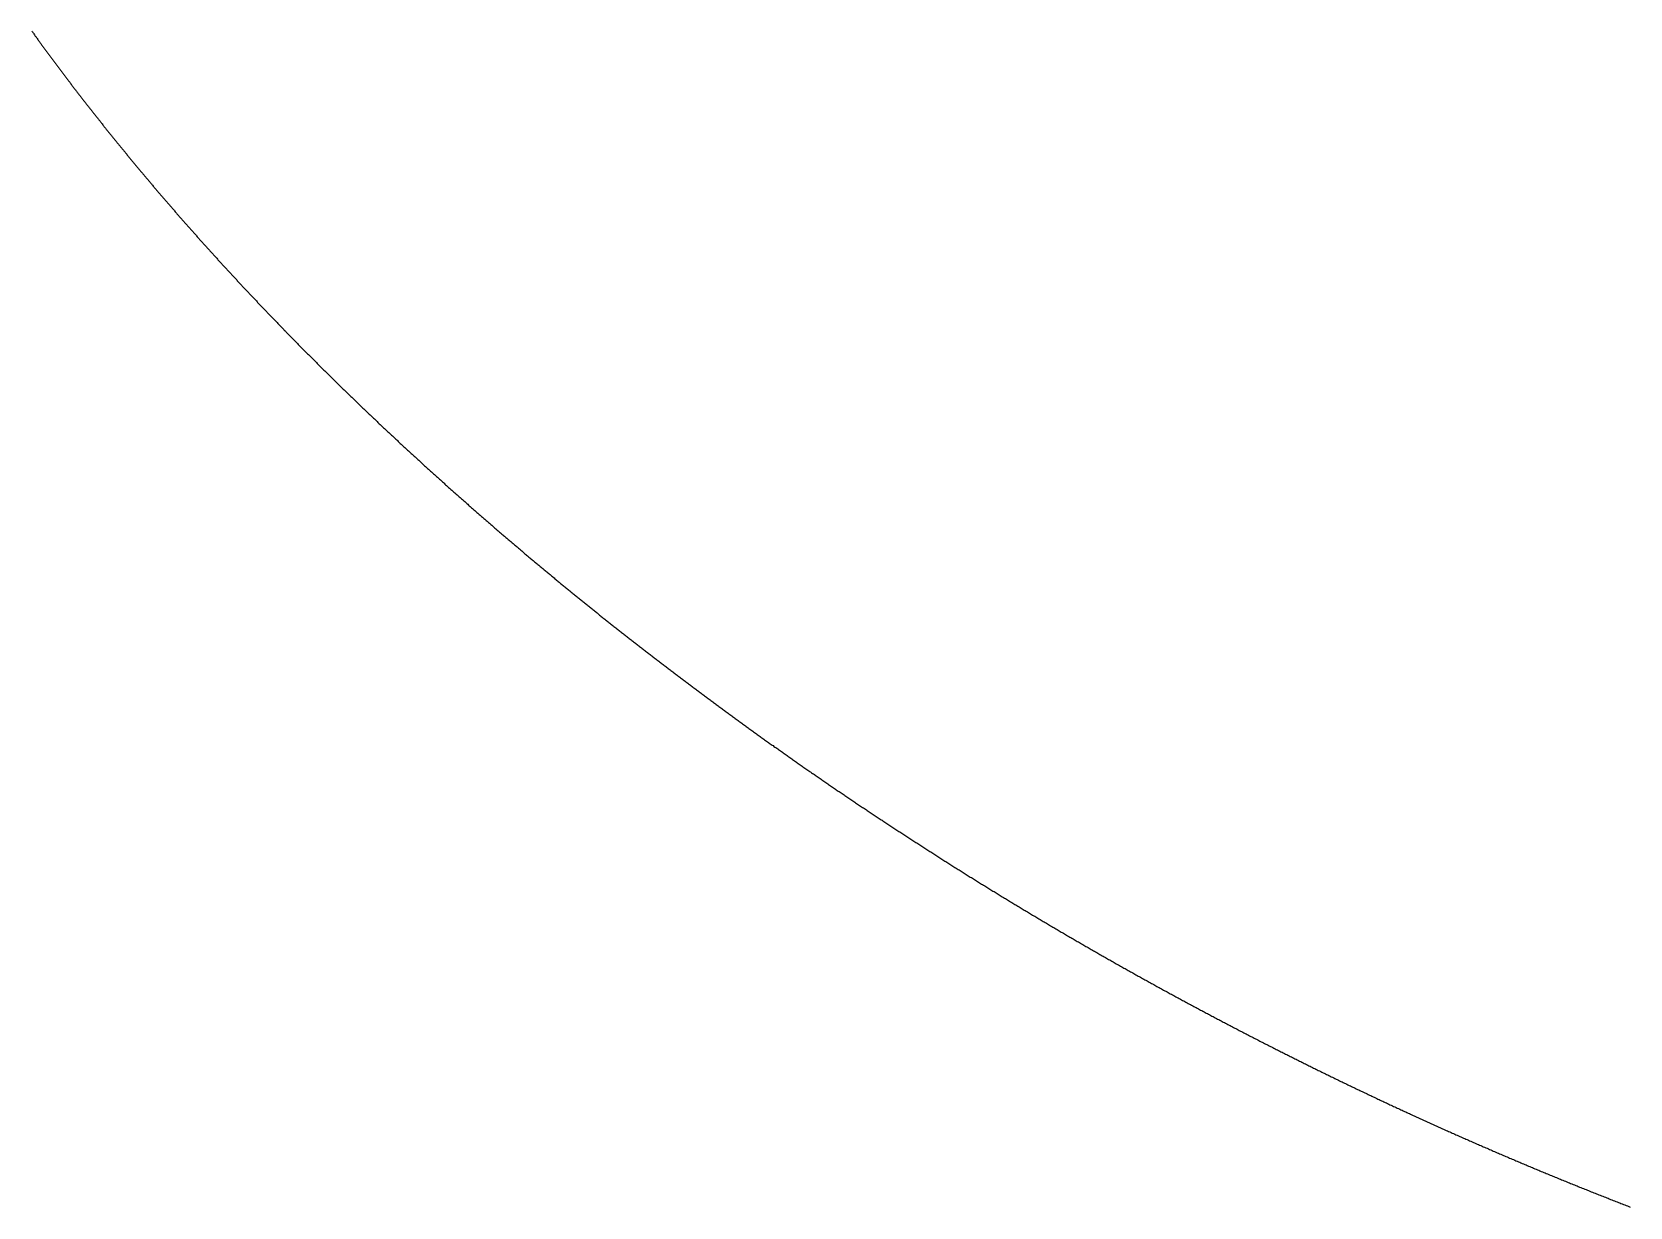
# Model space of a CAD drawing. Header units: millimetres. Extents: x -109 to 113, y -59 to 3.
# Drawn here: x -89.86 to -49.45, y -59.43 to -29.72 of the extents above; entities that cross this region are included whole.
import ezdxf

# ---------------------------------------------------------------- set-up
doc = ezdxf.new("R2010")
doc.units = ezdxf.units.MM

msp = doc.modelspace()

# ---------------------------------------------------------------- linework, layer by layer
at = {"layer": 'OUTPUT_OPEN_PITCH_SECTOR'}
msp.add_lwpolyline([(-89.861, -29.7), (-89.849, -29.717), (-89.837, -29.734), (-89.824, -29.751), (-89.812, -29.768), (-89.8, -29.785), (-89.788, -29.802), (-89.776, -29.819), (-89.763, -29.835), (-89.751, -29.852), (-89.739, -29.869), (-89.727, -29.886), (-89.714, -29.903), (-89.702, -29.92), (-89.69, -29.937), (-89.677, -29.954), (-89.665, -29.971), (-89.653, -29.988), (-89.64, -30.005), (-89.628, -30.022), (-89.616, -30.039), (-89.603, -30.056), (-89.591, -30.073), (-89.578, -30.09), (-89.566, -30.107), (-89.554, -30.124), (-89.541, -30.141), (-89.529, -30.158), (-89.516, -30.175), (-89.504, -30.192), (-89.491, -30.209), (-89.479, -30.226), (-89.466, -30.243), (-89.454, -30.26), (-89.441, -30.276), (-89.429, -30.293), (-89.416, -30.31), (-89.404, -30.327), (-89.391, -30.344), (-89.379, -30.361), (-89.366, -30.378), (-89.354, -30.395), (-89.341, -30.412), (-89.328, -30.429), (-89.316, -30.446), (-89.303, -30.463), (-89.29, -30.48), (-89.278, -30.497), (-89.265, -30.514), (-89.253, -30.531), (-89.24, -30.548), (-89.227, -30.565), (-89.214, -30.582), (-89.202, -30.599), (-89.189, -30.616), (-89.176, -30.633), (-89.164, -30.65), (-89.151, -30.667), (-89.138, -30.684), (-89.125, -30.701), (-89.113, -30.718), (-89.1, -30.735), (-89.087, -30.752), (-89.074, -30.769), (-89.061, -30.786), (-89.049, -30.803), (-89.036, -30.82), (-89.023, -30.837), (-89.01, -30.854), (-88.997, -30.871), (-88.984, -30.888), (-88.972, -30.905), (-88.959, -30.922), (-88.946, -30.939), (-88.933, -30.956), (-88.92, -30.973), (-88.907, -30.99), (-88.894, -31.007), (-88.881, -31.024), (-88.868, -31.041), (-88.855, -31.058), (-88.842, -31.075), (-88.829, -31.092), (-88.816, -31.109), (-88.803, -31.126), (-88.79, -31.143), (-88.777, -31.16), (-88.764, -31.177), (-88.751, -31.194), (-88.738, -31.211), (-88.725, -31.228), (-88.712, -31.245), (-88.699, -31.262), (-88.686, -31.279), (-88.673, -31.296), (-88.66, -31.313), (-88.646, -31.33), (-88.633, -31.347), (-88.62, -31.364), (-88.607, -31.381), (-88.594, -31.398), (-88.581, -31.415), (-88.567, -31.432), (-88.554, -31.449), (-88.541, -31.466), (-88.528, -31.483), (-88.515, -31.5), (-88.501, -31.517), (-88.488, -31.534), (-88.475, -31.551), (-88.462, -31.568), (-88.448, -31.585), (-88.435, -31.602), (-88.422, -31.619), (-88.408, -31.636), (-88.395, -31.653), (-88.382, -31.67), (-88.368, -31.687), (-88.355, -31.704), (-88.342, -31.721), (-88.328, -31.738), (-88.315, -31.755), (-88.302, -31.772), (-88.288, -31.789), (-88.275, -31.806), (-88.261, -31.823), (-88.248, -31.84), (-88.235, -31.857), (-88.221, -31.874), (-88.208, -31.891), (-88.194, -31.908), (-88.181, -31.925), (-88.167, -31.942), (-88.154, -31.959), (-88.14, -31.976), (-88.127, -31.993), (-88.113, -32.01), (-88.1, -32.027), (-88.086, -32.044), (-88.073, -32.061), (-88.059, -32.078), (-88.045, -32.095), (-88.032, -32.112), (-88.018, -32.129), (-88.005, -32.146), (-87.991, -32.163), (-87.977, -32.18), (-87.964, -32.197), (-87.95, -32.214), (-87.936, -32.231), (-87.923, -32.248), (-87.909, -32.265), (-87.895, -32.282), (-87.882, -32.299), (-87.868, -32.316), (-87.854, -32.334), (-87.841, -32.351), (-87.827, -32.368), (-87.813, -32.385), (-87.799, -32.402), (-87.786, -32.419), (-87.772, -32.436), (-87.758, -32.453), (-87.744, -32.47), (-87.73, -32.487), (-87.717, -32.504), (-87.703, -32.521), (-87.689, -32.538), (-87.675, -32.555), (-87.661, -32.572), (-87.647, -32.589), (-87.633, -32.606), (-87.62, -32.623), (-87.606, -32.64), (-87.592, -32.657), (-87.578, -32.674), (-87.564, -32.691), (-87.55, -32.708), (-87.536, -32.725), (-87.522, -32.742), (-87.508, -32.759), (-87.494, -32.776), (-87.48, -32.794), (-87.466, -32.811), (-87.452, -32.828), (-87.438, -32.845), (-87.424, -32.862), (-87.41, -32.879), (-87.396, -32.896), (-87.382, -32.913), (-87.368, -32.93), (-87.354, -32.947), (-87.34, -32.964), (-87.326, -32.981), (-87.311, -32.998), (-87.297, -33.015), (-87.283, -33.032), (-87.269, -33.049), (-87.255, -33.066), (-87.241, -33.083), (-87.227, -33.1), (-87.212, -33.117), (-87.198, -33.135), (-87.184, -33.152), (-87.17, -33.169), (-87.156, -33.186), (-87.141, -33.203), (-87.127, -33.22), (-87.113, -33.237), (-87.099, -33.254), (-87.084, -33.271), (-87.07, -33.288), (-87.056, -33.305), (-87.041, -33.322), (-87.027, -33.339), (-87.013, -33.356), (-86.998, -33.373), (-86.984, -33.39), (-86.97, -33.407), (-86.955, -33.425), (-86.941, -33.442), (-86.927, -33.459), (-86.912, -33.476), (-86.898, -33.493), (-86.883, -33.51), (-86.869, -33.527), (-86.855, -33.544), (-86.84, -33.561), (-86.826, -33.578), (-86.811, -33.595), (-86.797, -33.612), (-86.782, -33.629), (-86.768, -33.646), (-86.753, -33.663), (-86.739, -33.68), (-86.724, -33.698), (-86.71, -33.715), (-86.695, -33.732), (-86.681, -33.749), (-86.666, -33.766), (-86.651, -33.783), (-86.637, -33.8), (-86.622, -33.817), (-86.608, -33.834), (-86.593, -33.851), (-86.578, -33.868), (-86.564, -33.885), (-86.549, -33.902), (-86.534, -33.92), (-86.52, -33.937), (-86.505, -33.954), (-86.49, -33.971), (-86.476, -33.988), (-86.461, -34.005), (-86.446, -34.022), (-86.432, -34.039), (-86.417, -34.056), (-86.402, -34.073), (-86.387, -34.09), (-86.373, -34.107), (-86.358, -34.124), (-86.343, -34.142), (-86.328, -34.159), (-86.313, -34.176), (-86.299, -34.193), (-86.284, -34.21), (-86.269, -34.227), (-86.254, -34.244), (-86.239, -34.261), (-86.224, -34.278), (-86.209, -34.295), (-86.195, -34.312), (-86.18, -34.329), (-86.165, -34.347), (-86.15, -34.364), (-86.135, -34.381), (-86.12, -34.398), (-86.105, -34.415), (-86.09, -34.432), (-86.075, -34.449), (-86.06, -34.466), (-86.045, -34.483), (-86.03, -34.5), (-86.015, -34.517), (-86, -34.535), (-85.985, -34.552), (-85.97, -34.569), (-85.955, -34.586), (-85.94, -34.603), (-85.925, -34.62), (-85.91, -34.637), (-85.895, -34.654), (-85.879, -34.671), (-85.864, -34.688), (-85.849, -34.705), (-85.834, -34.723), (-85.819, -34.74), (-85.804, -34.757), (-85.789, -34.774), (-85.773, -34.791), (-85.758, -34.808), (-85.743, -34.825), (-85.728, -34.842), (-85.713, -34.859), (-85.697, -34.876), (-85.682, -34.894), (-85.667, -34.911), (-85.652, -34.928), (-85.636, -34.945), (-85.621, -34.962), (-85.606, -34.979), (-85.59, -34.996), (-85.575, -35.013), (-85.56, -35.03), (-85.544, -35.047), (-85.529, -35.065), (-85.514, -35.082), (-85.498, -35.099), (-85.483, -35.116), (-85.468, -35.133), (-85.452, -35.15), (-85.437, -35.167), (-85.421, -35.184), (-85.406, -35.201), (-85.391, -35.218), (-85.375, -35.236), (-85.36, -35.253), (-85.344, -35.27), (-85.329, -35.287), (-85.313, -35.304), (-85.298, -35.321), (-85.282, -35.338), (-85.267, -35.355), (-85.251, -35.372), (-85.236, -35.39), (-85.22, -35.407), (-85.204, -35.424), (-85.189, -35.441), (-85.173, -35.458), (-85.158, -35.475), (-85.142, -35.492), (-85.127, -35.509), (-85.111, -35.526), (-85.095, -35.544), (-85.08, -35.561), (-85.064, -35.578), (-85.048, -35.595), (-85.033, -35.612), (-85.017, -35.629), (-85.001, -35.646), (-84.986, -35.663), (-84.97, -35.68), (-84.954, -35.698), (-84.938, -35.715), (-84.923, -35.732), (-84.907, -35.749), (-84.891, -35.766), (-84.875, -35.783), (-84.86, -35.8), (-84.844, -35.817), (-84.828, -35.835), (-84.812, -35.852), (-84.796, -35.869), (-84.78, -35.886), (-84.765, -35.903), (-84.749, -35.92), (-84.733, -35.937), (-84.717, -35.954), (-84.701, -35.971), (-84.685, -35.989), (-84.669, -36.006), (-84.653, -36.023), (-84.637, -36.04), (-84.622, -36.057), (-84.606, -36.074), (-84.59, -36.091), (-84.574, -36.108), (-84.558, -36.126), (-84.542, -36.143), (-84.526, -36.16), (-84.51, -36.177), (-84.494, -36.194), (-84.478, -36.211), (-84.462, -36.228), (-84.445, -36.245), (-84.429, -36.263), (-84.413, -36.28), (-84.397, -36.297), (-84.381, -36.314), (-84.365, -36.331), (-84.349, -36.348), (-84.333, -36.365), (-84.317, -36.382), (-84.3, -36.4), (-84.284, -36.417), (-84.268, -36.434), (-84.252, -36.451), (-84.236, -36.468), (-84.22, -36.485), (-84.203, -36.502), (-84.187, -36.52), (-84.171, -36.537), (-84.155, -36.554), (-84.138, -36.571), (-84.122, -36.588), (-84.106, -36.605), (-84.09, -36.622), (-84.073, -36.639), (-84.057, -36.657), (-84.041, -36.674), (-84.024, -36.691), (-84.008, -36.708), (-83.992, -36.725), (-83.975, -36.742), (-83.959, -36.759), (-83.943, -36.777), (-83.926, -36.794), (-83.91, -36.811), (-83.893, -36.828), (-83.877, -36.845), (-83.86, -36.862), (-83.844, -36.879), (-83.828, -36.896), (-83.811, -36.914), (-83.795, -36.931), (-83.778, -36.948), (-83.762, -36.965), (-83.745, -36.982), (-83.729, -36.999), (-83.712, -37.016), (-83.696, -37.034), (-83.679, -37.051), (-83.662, -37.068), (-83.646, -37.085), (-83.629, -37.102), (-83.613, -37.119), (-83.596, -37.136), (-83.58, -37.154), (-83.563, -37.171), (-83.546, -37.188), (-83.53, -37.205), (-83.513, -37.222), (-83.496, -37.239), (-83.48, -37.256), (-83.463, -37.274), (-83.446, -37.291), (-83.43, -37.308), (-83.413, -37.325), (-83.396, -37.342), (-83.379, -37.359), (-83.363, -37.376), (-83.346, -37.394), (-83.329, -37.411), (-83.312, -37.428), (-83.296, -37.445), (-83.279, -37.462), (-83.262, -37.479), (-83.245, -37.496), (-83.228, -37.514), (-83.211, -37.531), (-83.195, -37.548), (-83.178, -37.565), (-83.161, -37.582), (-83.144, -37.599), (-83.127, -37.616), (-83.11, -37.634), (-83.093, -37.651), (-83.076, -37.668), (-83.059, -37.685), (-83.043, -37.702), (-83.026, -37.719), (-83.009, -37.736), (-82.992, -37.754), (-82.975, -37.771), (-82.958, -37.788), (-82.941, -37.805), (-82.924, -37.822), (-82.907, -37.839), (-82.89, -37.856), (-82.872, -37.874), (-82.855, -37.891), (-82.838, -37.908), (-82.821, -37.925), (-82.804, -37.942), (-82.787, -37.959), (-82.77, -37.976), (-82.753, -37.994), (-82.736, -38.011), (-82.719, -38.028), (-82.701, -38.045), (-82.684, -38.062), (-82.667, -38.079), (-82.65, -38.097), (-82.633, -38.114), (-82.615, -38.131), (-82.598, -38.148), (-82.581, -38.165), (-82.564, -38.182), (-82.547, -38.199), (-82.529, -38.217), (-82.512, -38.234), (-82.495, -38.251), (-82.477, -38.268), (-82.46, -38.285), (-82.443, -38.302), (-82.425, -38.319), (-82.408, -38.337), (-82.391, -38.354), (-82.373, -38.371), (-82.356, -38.388), (-82.339, -38.405), (-82.321, -38.422), (-82.304, -38.439), (-82.286, -38.457), (-82.269, -38.474), (-82.252, -38.491), (-82.234, -38.508), (-82.217, -38.525), (-82.199, -38.542), (-82.182, -38.56), (-82.164, -38.577), (-82.147, -38.594), (-82.129, -38.611), (-82.112, -38.628), (-82.094, -38.645), (-82.077, -38.662), (-82.059, -38.68), (-82.042, -38.697), (-82.024, -38.714), (-82.006, -38.731), (-81.989, -38.748), (-81.971, -38.765), (-81.954, -38.783), (-81.936, -38.8), (-81.918, -38.817), (-81.901, -38.834), (-81.883, -38.851), (-81.865, -38.868), (-81.848, -38.885), (-81.83, -38.903), (-81.812, -38.92), (-81.795, -38.937), (-81.777, -38.954), (-81.759, -38.971), (-81.741, -38.988), (-81.724, -39.005), (-81.706, -39.023), (-81.688, -39.04), (-81.67, -39.057), (-81.653, -39.074), (-81.635, -39.091), (-81.617, -39.108), (-81.599, -39.126), (-81.581, -39.143), (-81.564, -39.16), (-81.546, -39.177), (-81.528, -39.194), (-81.51, -39.211), (-81.492, -39.228), (-81.474, -39.246), (-81.456, -39.263), (-81.438, -39.28), (-81.42, -39.297), (-81.402, -39.314), (-81.384, -39.331), (-81.367, -39.348), (-81.349, -39.366), (-81.331, -39.383), (-81.313, -39.4), (-81.295, -39.417), (-81.277, -39.434), (-81.258, -39.451), (-81.24, -39.469), (-81.222, -39.486), (-81.204, -39.503), (-81.186, -39.52), (-81.168, -39.537), (-81.15, -39.554), (-81.132, -39.571), (-81.114, -39.589), (-81.096, -39.606), (-81.078, -39.623), (-81.059, -39.64), (-81.041, -39.657), (-81.023, -39.674), (-81.005, -39.691), (-80.987, -39.709), (-80.969, -39.726), (-80.95, -39.743), (-80.932, -39.76), (-80.914, -39.777), (-80.896, -39.794), (-80.877, -39.811), (-80.859, -39.829), (-80.841, -39.846), (-80.823, -39.863), (-80.804, -39.88), (-80.786, -39.897), (-80.768, -39.914), (-80.749, -39.932), (-80.731, -39.949), (-80.713, -39.966), (-80.694, -39.983), (-80.676, -40), (-80.658, -40.017), (-80.639, -40.034), (-80.621, -40.052), (-80.602, -40.069), (-80.584, -40.086), (-80.566, -40.103), (-80.547, -40.12), (-80.529, -40.137), (-80.51, -40.154), (-80.492, -40.172), (-80.473, -40.189), (-80.455, -40.206), (-80.436, -40.223), (-80.418, -40.24), (-80.399, -40.257), (-80.381, -40.274), (-80.362, -40.292), (-80.343, -40.309), (-80.325, -40.326), (-80.306, -40.343), (-80.288, -40.36), (-80.269, -40.377), (-80.25, -40.394), (-80.232, -40.412), (-80.213, -40.429), (-80.195, -40.446), (-80.176, -40.463), (-80.157, -40.48), (-80.139, -40.497), (-80.12, -40.514), (-80.101, -40.532), (-80.082, -40.549), (-80.064, -40.566), (-80.045, -40.583), (-80.026, -40.6), (-80.007, -40.617), (-79.989, -40.634), (-79.97, -40.652), (-79.951, -40.669), (-79.932, -40.686), (-79.913, -40.703), (-79.895, -40.72), (-79.876, -40.737), (-79.857, -40.754), (-79.838, -40.771), (-79.819, -40.789), (-79.8, -40.806), (-79.781, -40.823), (-79.763, -40.84), (-79.744, -40.857), (-79.725, -40.874), (-79.706, -40.891), (-79.687, -40.909), (-79.668, -40.926), (-79.649, -40.943), (-79.63, -40.96), (-79.611, -40.977), (-79.592, -40.994), (-79.573, -41.011), (-79.554, -41.028), (-79.535, -41.046), (-79.516, -41.063), (-79.497, -41.08), (-79.478, -41.097), (-79.459, -41.114), (-79.44, -41.131), (-79.421, -41.148), (-79.401, -41.166), (-79.382, -41.183), (-79.363, -41.2), (-79.344, -41.217), (-79.325, -41.234), (-79.306, -41.251), (-79.287, -41.268), (-79.267, -41.285), (-79.248, -41.303), (-79.229, -41.32), (-79.21, -41.337), (-79.191, -41.354), (-79.171, -41.371), (-79.152, -41.388), (-79.133, -41.405), (-79.114, -41.422), (-79.094, -41.44), (-79.075, -41.457), (-79.056, -41.474), (-79.036, -41.491), (-79.017, -41.508), (-78.998, -41.525), (-78.978, -41.542), (-78.959, -41.559), (-78.94, -41.577), (-78.92, -41.594), (-78.901, -41.611), (-78.881, -41.628), (-78.862, -41.645), (-78.843, -41.662), (-78.823, -41.679), (-78.804, -41.696), (-78.784, -41.713), (-78.765, -41.731), (-78.745, -41.748), (-78.726, -41.765), (-78.706, -41.782), (-78.687, -41.799), (-78.667, -41.816), (-78.648, -41.833), (-78.628, -41.85), (-78.609, -41.867), (-78.589, -41.885), (-78.57, -41.902), (-78.55, -41.919), (-78.53, -41.936), (-78.511, -41.953), (-78.491, -41.97), (-78.471, -41.987), (-78.452, -42.004), (-78.432, -42.021), (-78.412, -42.039), (-78.393, -42.056), (-78.373, -42.073), (-78.353, -42.09), (-78.334, -42.107), (-78.314, -42.124), (-78.294, -42.141), (-78.275, -42.158), (-78.255, -42.175), (-78.235, -42.192), (-78.215, -42.21), (-78.195, -42.227), (-78.176, -42.244), (-78.156, -42.261), (-78.136, -42.278), (-78.116, -42.295), (-78.096, -42.312), (-78.077, -42.329), (-78.057, -42.346), (-78.037, -42.363), (-78.017, -42.381), (-77.997, -42.398), (-77.977, -42.415), (-77.957, -42.432), (-77.937, -42.449), (-77.917, -42.466), (-77.897, -42.483), (-77.877, -42.5), (-77.857, -42.517), (-77.837, -42.534), (-77.817, -42.552), (-77.797, -42.569), (-77.777, -42.586), (-77.757, -42.603), (-77.737, -42.62), (-77.717, -42.637), (-77.697, -42.654), (-77.677, -42.671), (-77.657, -42.688), (-77.637, -42.705), (-77.617, -42.722), (-77.597, -42.739), (-77.577, -42.757), (-77.557, -42.774), (-77.536, -42.791), (-77.516, -42.808), (-77.496, -42.825), (-77.476, -42.842), (-77.456, -42.859), (-77.435, -42.876), (-77.415, -42.893), (-77.395, -42.91), (-77.375, -42.927), (-77.355, -42.944), (-77.334, -42.961), (-77.314, -42.979), (-77.294, -42.996), (-77.273, -43.013), (-77.253, -43.03), (-77.233, -43.047), (-77.212, -43.064), (-77.192, -43.081), (-77.172, -43.098), (-77.151, -43.115), (-77.131, -43.132), (-77.111, -43.149), (-77.09, -43.166), (-77.07, -43.183), (-77.049, -43.2), (-77.029, -43.217), (-77.009, -43.235), (-76.988, -43.252), (-76.968, -43.269), (-76.947, -43.286), (-76.927, -43.303), (-76.906, -43.32), (-76.886, -43.337), (-76.865, -43.354), (-76.845, -43.371), (-76.824, -43.388), (-76.804, -43.405), (-76.783, -43.422), (-76.762, -43.439), (-76.742, -43.456), (-76.721, -43.473), (-76.701, -43.49), (-76.68, -43.507), (-76.659, -43.524), (-76.639, -43.542), (-76.618, -43.559), (-76.597, -43.576), (-76.577, -43.593), (-76.556, -43.61), (-76.535, -43.627), (-76.515, -43.644), (-76.494, -43.661), (-76.473, -43.678), (-76.453, -43.695), (-76.432, -43.712), (-76.411, -43.729), (-76.39, -43.746), (-76.369, -43.763), (-76.349, -43.78), (-76.328, -43.797), (-76.307, -43.814), (-76.286, -43.831), (-76.265, -43.848), (-76.245, -43.865), (-76.224, -43.882), (-76.203, -43.899), (-76.182, -43.916), (-76.161, -43.933), (-76.14, -43.95), (-76.119, -43.967), (-76.098, -43.984), (-76.077, -44.001), (-76.056, -44.018), (-76.035, -44.036), (-76.014, -44.053), (-75.993, -44.07), (-75.972, -44.087), (-75.951, -44.104), (-75.93, -44.121), (-75.909, -44.138), (-75.888, -44.155), (-75.867, -44.172), (-75.846, -44.189), (-75.825, -44.206), (-75.804, -44.223), (-75.783, -44.24), (-75.762, -44.257), (-75.741, -44.274), (-75.72, -44.291), (-75.698, -44.308), (-75.677, -44.325), (-75.656, -44.342), (-75.635, -44.359), (-75.614, -44.376), (-75.593, -44.393), (-75.571, -44.41), (-75.55, -44.427), (-75.529, -44.444), (-75.508, -44.461), (-75.486, -44.478), (-75.465, -44.495), (-75.444, -44.512), (-75.423, -44.529), (-75.401, -44.546), (-75.38, -44.563), (-75.359, -44.58), (-75.337, -44.597), (-75.316, -44.614), (-75.295, -44.631), (-75.273, -44.648), (-75.252, -44.665), (-75.23, -44.682), (-75.209, -44.699), (-75.188, -44.716), (-75.166, -44.733), (-75.145, -44.749), (-75.123, -44.766), (-75.102, -44.783), (-75.08, -44.8), (-75.059, -44.817), (-75.037, -44.834), (-75.016, -44.851), (-74.994, -44.868), (-74.973, -44.885), (-74.951, -44.902), (-74.93, -44.919), (-74.908, -44.936), (-74.887, -44.953), (-74.865, -44.97), (-74.844, -44.987), (-74.822, -45.004), (-74.8, -45.021), (-74.779, -45.038), (-74.757, -45.055), (-74.735, -45.072), (-74.714, -45.089), (-74.692, -45.106), (-74.67, -45.123), (-74.649, -45.14), (-74.627, -45.157), (-74.605, -45.174), (-74.584, -45.19), (-74.562, -45.207), (-74.54, -45.224), (-74.518, -45.241), (-74.496, -45.258), (-74.475, -45.275), (-74.453, -45.292), (-74.431, -45.309), (-74.409, -45.326), (-74.387, -45.343), (-74.366, -45.36), (-74.344, -45.377), (-74.322, -45.394), (-74.3, -45.411), (-74.278, -45.428), (-74.256, -45.445), (-74.234, -45.461), (-74.212, -45.478), (-74.19, -45.495), (-74.168, -45.512), (-74.147, -45.529), (-74.125, -45.546), (-74.103, -45.563), (-74.081, -45.58), (-74.059, -45.597), (-74.037, -45.614), (-74.015, -45.631), (-73.992, -45.648), (-73.97, -45.664), (-73.948, -45.681), (-73.926, -45.698), (-73.904, -45.715), (-73.882, -45.732), (-73.86, -45.749), (-73.838, -45.766), (-73.816, -45.783), (-73.794, -45.8), (-73.771, -45.817), (-73.749, -45.833), (-73.727, -45.85), (-73.705, -45.867), (-73.683, -45.884), (-73.661, -45.901), (-73.638, -45.918), (-73.616, -45.935), (-73.594, -45.952), (-73.572, -45.969), (-73.549, -45.985), (-73.527, -46.002), (-73.505, -46.019), (-73.482, -46.036), (-73.46, -46.053), (-73.438, -46.07), (-73.415, -46.087), (-73.393, -46.104), (-73.371, -46.12), (-73.348, -46.137), (-73.326, -46.154), (-73.304, -46.171), (-73.281, -46.188), (-73.259, -46.205), (-73.236, -46.222), (-73.214, -46.238), (-73.191, -46.255), (-73.169, -46.272), (-73.147, -46.289), (-73.124, -46.306), (-73.102, -46.323), (-73.079, -46.34), (-73.057, -46.356), (-73.034, -46.373), (-73.011, -46.39), (-72.989, -46.407), (-72.966, -46.424), (-72.944, -46.441), (-72.921, -46.457), (-72.899, -46.474), (-72.876, -46.491), (-72.853, -46.508), (-72.831, -46.525), (-72.808, -46.542), (-72.785, -46.558), (-72.763, -46.575), (-72.74, -46.592), (-72.717, -46.609), (-72.695, -46.626), (-72.672, -46.643), (-72.649, -46.659), (-72.626, -46.676), (-72.604, -46.693), (-72.581, -46.71), (-72.558, -46.727), (-72.535, -46.743), (-72.513, -46.76), (-72.49, -46.777), (-72.467, -46.794), (-72.444, -46.811), (-72.421, -46.827), (-72.398, -46.844), (-72.376, -46.861), (-72.353, -46.878), (-72.33, -46.895), (-72.307, -46.911), (-72.284, -46.928), (-72.261, -46.945), (-72.238, -46.962), (-72.215, -46.979), (-72.192, -46.995), (-72.169, -47.012), (-72.146, -47.029), (-72.123, -47.046), (-72.1, -47.062), (-72.077, -47.079), (-72.054, -47.096), (-72.031, -47.113), (-72.008, -47.13), (-71.985, -47.146), (-71.962, -47.163), (-71.939, -47.18), (-71.916, -47.197), (-71.893, -47.213), (-71.87, -47.23), (-71.846, -47.247), (-71.823, -47.264), (-71.8, -47.28), (-71.777, -47.297), (-71.754, -47.314), (-71.731, -47.331), (-71.707, -47.347), (-71.684, -47.364), (-71.661, -47.381), (-71.638, -47.398), (-71.614, -47.414), (-71.591, -47.431), (-71.568, -47.448), (-71.545, -47.465), (-71.521, -47.481), (-71.498, -47.498), (-71.475, -47.515), (-71.451, -47.531), (-71.428, -47.548), (-71.405, -47.565), (-71.381, -47.582), (-71.358, -47.598), (-71.335, -47.615), (-71.311, -47.632), (-71.288, -47.648), (-71.264, -47.665), (-71.241, -47.682), (-71.217, -47.699), (-71.194, -47.715), (-71.171, -47.732), (-71.147, -47.749), (-71.124, -47.765), (-71.1, -47.782), (-71.077, -47.799), (-71.053, -47.815), (-71.029, -47.832), (-71.006, -47.849), (-70.982, -47.865), (-70.959, -47.882), (-70.935, -47.899), (-70.912, -47.915), (-70.888, -47.932), (-70.864, -47.949), (-70.841, -47.966), (-70.817, -47.982), (-70.793, -47.999), (-70.77, -48.015), (-70.746, -48.032), (-70.722, -48.049), (-70.699, -48.065), (-70.675, -48.082), (-70.651, -48.099), (-70.628, -48.115), (-70.604, -48.132), (-70.58, -48.149), (-70.556, -48.165), (-70.532, -48.182), (-70.509, -48.199), (-70.485, -48.215), (-70.461, -48.232), (-70.437, -48.249), (-70.413, -48.265), (-70.389, -48.282), (-70.366, -48.298), (-70.342, -48.315), (-70.318, -48.332), (-70.294, -48.348), (-70.27, -48.365), (-70.246, -48.382), (-70.222, -48.398), (-70.198, -48.415), (-70.174, -48.431), (-70.15, -48.448), (-70.126, -48.465), (-70.102, -48.481), (-70.078, -48.498), (-70.054, -48.514), (-70.03, -48.531), (-70.006, -48.548), (-69.982, -48.564), (-69.958, -48.581), (-69.934, -48.597), (-69.91, -48.614), (-69.886, -48.63), (-69.862, -48.647), (-69.838, -48.664), (-69.813, -48.68), (-69.789, -48.697), (-69.765, -48.713), (-69.741, -48.73), (-69.717, -48.746), (-69.692, -48.763), (-69.668, -48.78), (-69.644, -48.796), (-69.62, -48.813), (-69.596, -48.829), (-69.571, -48.846), (-69.547, -48.862), (-69.523, -48.879), (-69.498, -48.895), (-69.474, -48.912), (-69.45, -48.928), (-69.426, -48.945), (-69.401, -48.961), (-69.377, -48.978), (-69.352, -48.995), (-69.328, -49.011), (-69.304, -49.028), (-69.279, -49.044), (-69.255, -49.061), (-69.23, -49.077), (-69.206, -49.094), (-69.182, -49.11), (-69.157, -49.127), (-69.133, -49.143), (-69.108, -49.16), (-69.084, -49.176), (-69.059, -49.193), (-69.035, -49.209), (-69.01, -49.226), (-68.986, -49.242), (-68.961, -49.259), (-68.936, -49.275), (-68.912, -49.292), (-68.887, -49.308), (-68.863, -49.325), (-68.838, -49.341), (-68.813, -49.357), (-68.789, -49.374), (-68.764, -49.39), (-68.739, -49.407), (-68.715, -49.423), (-68.69, -49.44), (-68.665, -49.456), (-68.641, -49.473), (-68.616, -49.489), (-68.591, -49.506), (-68.567, -49.522), (-68.542, -49.538), (-68.517, -49.555), (-68.492, -49.571), (-68.467, -49.588), (-68.443, -49.604), (-68.418, -49.621), (-68.393, -49.637), (-68.368, -49.653), (-68.343, -49.67), (-68.318, -49.686), (-68.294, -49.703), (-68.269, -49.719), (-68.244, -49.735), (-68.219, -49.752), (-68.194, -49.768), (-68.169, -49.785), (-68.144, -49.801), (-68.119, -49.817), (-68.094, -49.834), (-68.069, -49.85), (-68.044, -49.867), (-68.019, -49.883), (-67.994, -49.899), (-67.969, -49.916), (-67.944, -49.932), (-67.919, -49.948), (-67.894, -49.965), (-67.869, -49.981), (-67.844, -49.998), (-67.819, -50.014), (-67.794, -50.03), (-67.768, -50.047), (-67.743, -50.063), (-67.718, -50.079), (-67.693, -50.096), (-67.668, -50.112), (-67.643, -50.128), (-67.617, -50.145), (-67.592, -50.161), (-67.567, -50.177), (-67.542, -50.194), (-67.516, -50.21), (-67.491, -50.226), (-67.466, -50.243), (-67.441, -50.259), (-67.415, -50.275), (-67.39, -50.292), (-67.365, -50.308), (-67.339, -50.324), (-67.314, -50.34), (-67.289, -50.357), (-67.263, -50.373), (-67.238, -50.389), (-67.213, -50.406), (-67.187, -50.422), (-67.162, -50.438), (-67.136, -50.454), (-67.111, -50.471), (-67.085, -50.487), (-67.06, -50.503), (-67.035, -50.519), (-67.009, -50.536), (-66.984, -50.552), (-66.958, -50.568), (-66.933, -50.585), (-66.907, -50.601), (-66.881, -50.617), (-66.856, -50.633), (-66.83, -50.649), (-66.805, -50.666), (-66.779, -50.682), (-66.754, -50.698), (-66.728, -50.714), (-66.702, -50.731), (-66.677, -50.747), (-66.651, -50.763), (-66.625, -50.779), (-66.6, -50.795), (-66.574, -50.812), (-66.548, -50.828), (-66.523, -50.844), (-66.497, -50.86), (-66.471, -50.876), (-66.445, -50.893), (-66.42, -50.909), (-66.394, -50.925), (-66.368, -50.941), (-66.342, -50.957), (-66.316, -50.974), (-66.291, -50.99), (-66.265, -51.006), (-66.239, -51.022), (-66.213, -51.038), (-66.187, -51.054), (-66.161, -51.07), (-66.135, -51.087), (-66.109, -51.103), (-66.083, -51.119), (-66.058, -51.135), (-66.032, -51.151), (-66.006, -51.167), (-65.98, -51.183), (-65.954, -51.2), (-65.928, -51.216), (-65.902, -51.232), (-65.876, -51.248), (-65.85, -51.264), (-65.824, -51.28), (-65.798, -51.296), (-65.771, -51.312), (-65.745, -51.328), (-65.719, -51.345), (-65.693, -51.361), (-65.667, -51.377), (-65.641, -51.393), (-65.615, -51.409), (-65.589, -51.425), (-65.563, -51.441), (-65.536, -51.457), (-65.51, -51.473), (-65.484, -51.489), (-65.458, -51.505), (-65.432, -51.521), (-65.405, -51.537), (-65.379, -51.553), (-65.353, -51.569), (-65.326, -51.586), (-65.3, -51.602), (-65.274, -51.618), (-65.248, -51.634), (-65.221, -51.65), (-65.195, -51.666), (-65.169, -51.682), (-65.142, -51.698), (-65.116, -51.714), (-65.089, -51.73), (-65.063, -51.746), (-65.037, -51.762), (-65.01, -51.778), (-64.984, -51.794), (-64.957, -51.81), (-64.931, -51.826), (-64.904, -51.842), (-64.878, -51.858), (-64.851, -51.874), (-64.825, -51.89), (-64.798, -51.906), (-64.772, -51.921), (-64.745, -51.937), (-64.719, -51.953), (-64.692, -51.969), (-64.666, -51.985), (-64.639, -52.001), (-64.613, -52.017), (-64.586, -52.033), (-64.559, -52.049), (-64.533, -52.065), (-64.506, -52.081), (-64.479, -52.097), (-64.453, -52.113), (-64.426, -52.129), (-64.399, -52.145), (-64.373, -52.16), (-64.346, -52.176), (-64.319, -52.192), (-64.292, -52.208), (-64.266, -52.224), (-64.239, -52.24), (-64.212, -52.256), (-64.185, -52.272), (-64.158, -52.288), (-64.132, -52.303), (-64.105, -52.319), (-64.078, -52.335), (-64.051, -52.351), (-64.024, -52.367), (-63.997, -52.383), (-63.97, -52.399), (-63.943, -52.414), (-63.917, -52.43), (-63.89, -52.446), (-63.863, -52.462), (-63.836, -52.478), (-63.809, -52.493), (-63.782, -52.509), (-63.755, -52.525), (-63.728, -52.541), (-63.701, -52.557), (-63.674, -52.573), (-63.647, -52.588), (-63.62, -52.604), (-63.593, -52.62), (-63.565, -52.636), (-63.538, -52.651), (-63.511, -52.667), (-63.484, -52.683), (-63.457, -52.699), (-63.43, -52.715), (-63.403, -52.73), (-63.376, -52.746), (-63.348, -52.762), (-63.321, -52.778), (-63.294, -52.793), (-63.267, -52.809), (-63.24, -52.825), (-63.212, -52.84), (-63.185, -52.856), (-63.158, -52.872), (-63.131, -52.888), (-63.103, -52.903), (-63.076, -52.919), (-63.049, -52.935), (-63.021, -52.95), (-62.994, -52.966), (-62.967, -52.982), (-62.939, -52.998), (-62.912, -53.013), (-62.884, -53.029), (-62.857, -53.045), (-62.83, -53.06), (-62.802, -53.076), (-62.775, -53.092), (-62.747, -53.107), (-62.72, -53.123), (-62.692, -53.138), (-62.665, -53.154), (-62.637, -53.17), (-62.61, -53.185), (-62.582, -53.201), (-62.555, -53.217), (-62.527, -53.232), (-62.5, -53.248), (-62.472, -53.263), (-62.445, -53.279), (-62.417, -53.295), (-62.389, -53.31), (-62.362, -53.326), (-62.334, -53.341), (-62.306, -53.357), (-62.279, -53.373), (-62.251, -53.388), (-62.223, -53.404), (-62.196, -53.419), (-62.168, -53.435), (-62.14, -53.45), (-62.113, -53.466), (-62.085, -53.482), (-62.057, -53.497), (-62.029, -53.513), (-62.002, -53.528), (-61.974, -53.544), (-61.946, -53.559), (-61.918, -53.575), (-61.89, -53.59), (-61.862, -53.606), (-61.835, -53.621), (-61.807, -53.637), (-61.779, -53.652), (-61.751, -53.668), (-61.723, -53.683), (-61.695, -53.699), (-61.667, -53.714), (-61.639, -53.73), (-61.611, -53.745), (-61.583, -53.761), (-61.555, -53.776), (-61.527, -53.791), (-61.499, -53.807), (-61.471, -53.822), (-61.443, -53.838), (-61.415, -53.853), (-61.387, -53.869), (-61.359, -53.884), (-61.331, -53.899), (-61.303, -53.915), (-61.275, -53.93), (-61.247, -53.946), (-61.219, -53.961), (-61.19, -53.976), (-61.162, -53.992), (-61.134, -54.007), (-61.106, -54.023), (-61.078, -54.038), (-61.049, -54.053), (-61.021, -54.069), (-60.993, -54.084), (-60.965, -54.099), (-60.937, -54.115), (-60.908, -54.13), (-60.88, -54.145), (-60.852, -54.161), (-60.823, -54.176), (-60.795, -54.191), (-60.767, -54.207), (-60.738, -54.222), (-60.71, -54.237), (-60.682, -54.253), (-60.653, -54.268), (-60.625, -54.283), (-60.597, -54.299), (-60.568, -54.314), (-60.54, -54.329), (-60.511, -54.344), (-60.483, -54.36), (-60.454, -54.375), (-60.426, -54.39), (-60.397, -54.405), (-60.369, -54.421), (-60.34, -54.436), (-60.312, -54.451), (-60.283, -54.466), (-60.255, -54.482), (-60.226, -54.497), (-60.198, -54.512), (-60.169, -54.527), (-60.14, -54.542), (-60.112, -54.558), (-60.083, -54.573), (-60.054, -54.588), (-60.026, -54.603), (-59.997, -54.618), (-59.968, -54.634), (-59.94, -54.649), (-59.911, -54.664), (-59.882, -54.679), (-59.854, -54.694), (-59.825, -54.709), (-59.796, -54.725), (-59.767, -54.74), (-59.739, -54.755), (-59.71, -54.77), (-59.681, -54.785), (-59.652, -54.8), (-59.623, -54.815), (-59.594, -54.83), (-59.566, -54.845), (-59.537, -54.861), (-59.508, -54.876), (-59.479, -54.891), (-59.45, -54.906), (-59.421, -54.921), (-59.392, -54.936), (-59.363, -54.951), (-59.334, -54.966), (-59.305, -54.981), (-59.276, -54.996), (-59.247, -55.011), (-59.218, -55.026), (-59.189, -55.041), (-59.16, -55.056), (-59.131, -55.071), (-59.102, -55.086), (-59.073, -55.101), (-59.044, -55.116), (-59.015, -55.131), (-58.986, -55.146), (-58.957, -55.161), (-58.928, -55.176), (-58.898, -55.191), (-58.869, -55.206), (-58.84, -55.221), (-58.811, -55.236), (-58.782, -55.251), (-58.753, -55.266), (-58.723, -55.281), (-58.694, -55.296), (-58.665, -55.311), (-58.636, -55.326), (-58.606, -55.341), (-58.577, -55.356), (-58.548, -55.37), (-58.518, -55.385), (-58.489, -55.4), (-58.46, -55.415), (-58.43, -55.43), (-58.401, -55.445), (-58.372, -55.46), (-58.342, -55.475), (-58.313, -55.489), (-58.284, -55.504), (-58.254, -55.519), (-58.225, -55.534), (-58.195, -55.549), (-58.166, -55.564), (-58.136, -55.578), (-58.107, -55.593), (-58.077, -55.608), (-58.048, -55.623), (-58.018, -55.638), (-57.989, -55.652), (-57.959, -55.667), (-57.93, -55.682), (-57.9, -55.697), (-57.871, -55.712), (-57.841, -55.726), (-57.811, -55.741), (-57.782, -55.756), (-57.752, -55.771), (-57.722, -55.785), (-57.693, -55.8), (-57.663, -55.815), (-57.633, -55.829), (-57.604, -55.844), (-57.574, -55.859), (-57.544, -55.874), (-57.515, -55.888), (-57.485, -55.903), (-57.455, -55.918), (-57.425, -55.932), (-57.395, -55.947), (-57.366, -55.962), (-57.336, -55.976), (-57.306, -55.991), (-57.276, -56.006), (-57.246, -56.02), (-57.217, -56.035), (-57.187, -56.049), (-57.157, -56.064), (-57.127, -56.079), (-57.097, -56.093), (-57.067, -56.108), (-57.037, -56.123), (-57.007, -56.137), (-56.977, -56.152), (-56.947, -56.166), (-56.917, -56.181), (-56.887, -56.195), (-56.857, -56.21), (-56.827, -56.224), (-56.797, -56.239), (-56.767, -56.254), (-56.737, -56.268), (-56.707, -56.283), (-56.677, -56.297), (-56.647, -56.312), (-56.617, -56.326), (-56.587, -56.341), (-56.556, -56.355), (-56.526, -56.37), (-56.496, -56.384), (-56.466, -56.399), (-56.436, -56.413), (-56.405, -56.428), (-56.375, -56.442), (-56.345, -56.456), (-56.315, -56.471), (-56.285, -56.485), (-56.254, -56.5), (-56.224, -56.514), (-56.194, -56.529), (-56.163, -56.543), (-56.133, -56.557), (-56.103, -56.572), (-56.072, -56.586), (-56.042, -56.601), (-56.012, -56.615), (-55.981, -56.629), (-55.951, -56.644), (-55.921, -56.658), (-55.89, -56.672), (-55.86, -56.687), (-55.829, -56.701), (-55.799, -56.715), (-55.768, -56.73), (-55.738, -56.744), (-55.707, -56.758), (-55.677, -56.773), (-55.646, -56.787), (-55.616, -56.801), (-55.585, -56.815), (-55.555, -56.83), (-55.524, -56.844), (-55.494, -56.858), (-55.463, -56.872), (-55.432, -56.887), (-55.402, -56.901), (-55.371, -56.915), (-55.34, -56.929), (-55.31, -56.944), (-55.279, -56.958), (-55.248, -56.972), (-55.218, -56.986), (-55.187, -57), (-55.156, -57.015), (-55.126, -57.029), (-55.095, -57.043), (-55.064, -57.057), (-55.033, -57.071), (-55.003, -57.085), (-54.972, -57.1), (-54.941, -57.114), (-54.91, -57.128), (-54.879, -57.142), (-54.848, -57.156), (-54.818, -57.17), (-54.787, -57.184), (-54.756, -57.198), (-54.725, -57.212), (-54.694, -57.227), (-54.663, -57.241), (-54.632, -57.255), (-54.601, -57.269), (-54.57, -57.283), (-54.539, -57.297), (-54.508, -57.311), (-54.477, -57.325), (-54.446, -57.339), (-54.415, -57.353), (-54.384, -57.367), (-54.353, -57.381), (-54.322, -57.395), (-54.291, -57.409), (-54.26, -57.423), (-54.229, -57.437), (-54.198, -57.451), (-54.167, -57.465), (-54.135, -57.479), (-54.104, -57.493), (-54.073, -57.507), (-54.042, -57.52), (-54.011, -57.534), (-53.979, -57.548), (-53.948, -57.562), (-53.917, -57.576), (-53.886, -57.59), (-53.855, -57.604), (-53.823, -57.618), (-53.792, -57.632), (-53.761, -57.645), (-53.729, -57.659), (-53.698, -57.673), (-53.667, -57.687), (-53.635, -57.701), (-53.604, -57.715), (-53.573, -57.728), (-53.541, -57.742), (-53.51, -57.756), (-53.478, -57.77), (-53.447, -57.784), (-53.416, -57.797), (-53.384, -57.811), (-53.353, -57.825), (-53.321, -57.839), (-53.29, -57.852), (-53.258, -57.866), (-53.227, -57.88), (-53.195, -57.894), (-53.164, -57.907), (-53.132, -57.921), (-53.101, -57.935), (-53.069, -57.948), (-53.037, -57.962), (-53.006, -57.976), (-52.974, -57.989), (-52.943, -58.003), (-52.911, -58.017), (-52.879, -58.03), (-52.848, -58.044), (-52.816, -58.058), (-52.784, -58.071), (-52.753, -58.085), (-52.721, -58.099), (-52.689, -58.112), (-52.657, -58.126), (-52.626, -58.139), (-52.594, -58.153), (-52.562, -58.166), (-52.53, -58.18), (-52.499, -58.194), (-52.467, -58.207), (-52.435, -58.221), (-52.403, -58.234), (-52.371, -58.248), (-52.339, -58.261), (-52.307, -58.275), (-52.276, -58.288), (-52.244, -58.302), (-52.212, -58.315), (-52.18, -58.329), (-52.148, -58.342), (-52.116, -58.356), (-52.084, -58.369), (-52.052, -58.382), (-52.02, -58.396), (-51.988, -58.409), (-51.956, -58.423), (-51.924, -58.436), (-51.892, -58.449), (-51.86, -58.463), (-51.828, -58.476), (-51.796, -58.49), (-51.764, -58.503), (-51.731, -58.516), (-51.699, -58.53), (-51.667, -58.543), (-51.635, -58.556), (-51.603, -58.57), (-51.571, -58.583), (-51.539, -58.596), (-51.506, -58.61), (-51.474, -58.623), (-51.442, -58.636), (-51.41, -58.649), (-51.377, -58.663), (-51.345, -58.676), (-51.313, -58.689), (-51.281, -58.702), (-51.248, -58.716), (-51.216, -58.729), (-51.184, -58.742), (-51.151, -58.755), (-51.119, -58.769), (-51.087, -58.782), (-51.054, -58.795), (-51.022, -58.808), (-50.989, -58.821), (-50.957, -58.834), (-50.925, -58.848), (-50.892, -58.861), (-50.86, -58.874), (-50.827, -58.887), (-50.795, -58.9), (-50.762, -58.913), (-50.73, -58.926), (-50.697, -58.939), (-50.665, -58.952), (-50.632, -58.966), (-50.6, -58.979), (-50.567, -58.992), (-50.534, -59.005), (-50.502, -59.018), (-50.469, -59.031), (-50.437, -59.044), (-50.404, -59.057), (-50.371, -59.07), (-50.339, -59.083), (-50.306, -59.096), (-50.273, -59.109), (-50.241, -59.122), (-50.208, -59.135), (-50.175, -59.148), (-50.142, -59.161), (-50.11, -59.173), (-50.077, -59.186), (-50.044, -59.199), (-50.011, -59.212), (-49.979, -59.225), (-49.946, -59.238), (-49.913, -59.251), (-49.88, -59.264), (-49.847, -59.277), (-49.814, -59.289), (-49.782, -59.302), (-49.749, -59.315), (-49.716, -59.328), (-49.683, -59.341), (-49.65, -59.354), (-49.617, -59.366), (-49.584, -59.379), (-49.551, -59.392), (-49.518, -59.405), (-49.485, -59.417), (-49.454, -59.433)], dxfattribs=at)

doc.saveas('drawing.dxf')
